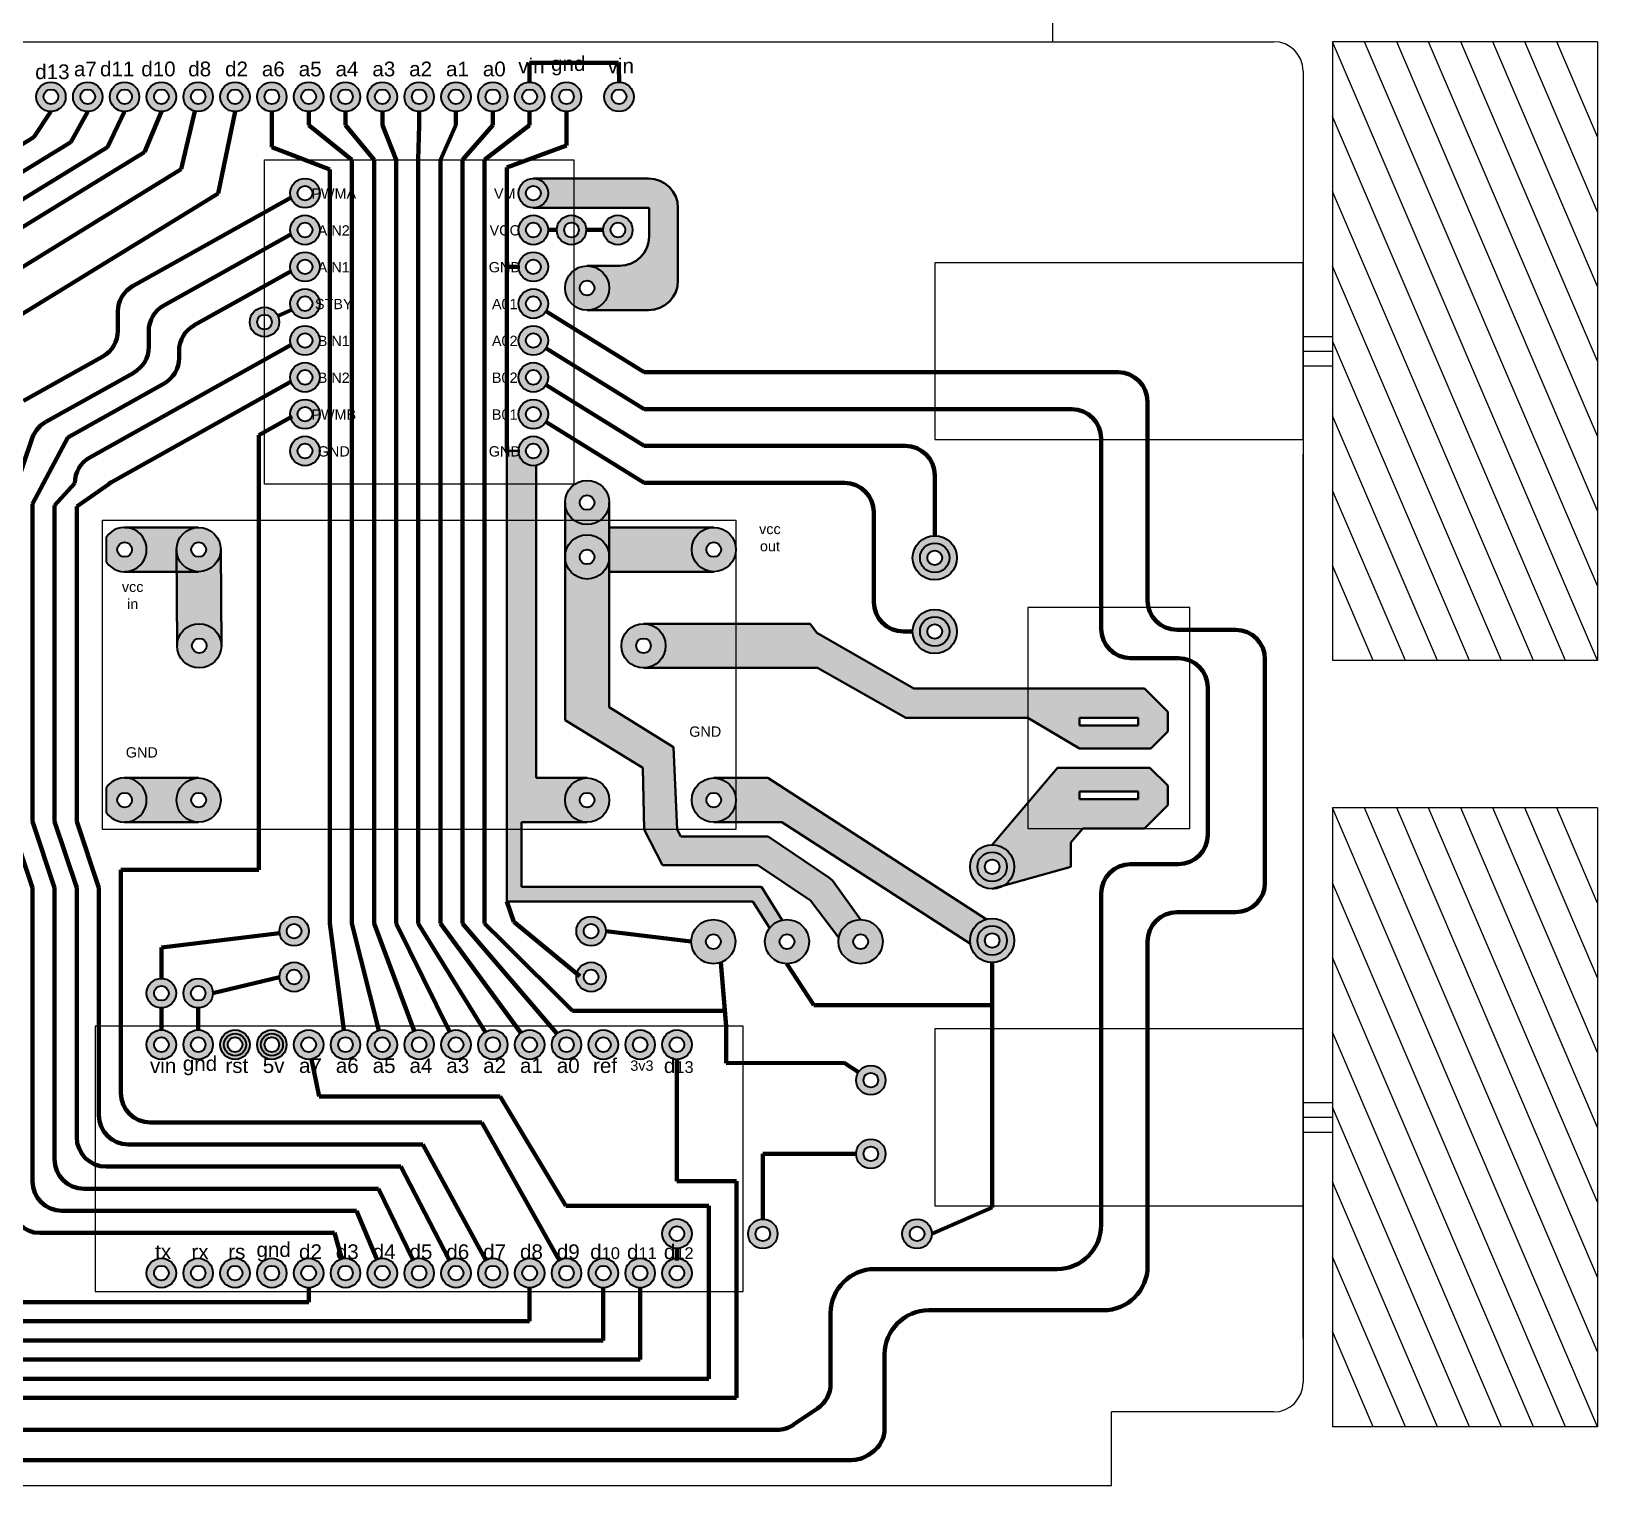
# Model space of a CAD drawing. Header units: millimetres. Extents: x 354 to 1075, y 97 to 298.
# Drawn here: x 790.2 to 896.5, y 96.8 to 195.6 of the extents above; entities that cross this region are included whole.
import ezdxf

# ---------------------------------------------------------------- set-up
doc = ezdxf.new("R2010")
doc.units = ezdxf.units.MM
for name, color, linetype, lineweight in [('alimentacion', 110, 'Continuous', 40), ('ribetes', 12, 'Continuous', 100), ('TALADRO', 210, 'Continuous', 35)]:
    doc.layers.add(name, color=color, linetype=linetype, lineweight=lineweight)
for name, color, linetype in [('motores', 160, 'Continuous'), ('placas', 80, 'Continuous'), ('ruedas', 160, 'Continuous')]:
    doc.layers.add(name, color=color, linetype=linetype)
doc.styles.get("Standard").update_dxf_attribs({"font": 'arial.ttf'})

msp = doc.modelspace()

# ---------------------------------------------------------------- hatches: boundary and pattern name
at = {"layer": 'alimentacion'}
h = msp.add_hatch(color=256, dxfattribs=at)
h.dxf.hatch_style = 1
h.paths.add_polyline_path([(834.08, 183.57, 0.414214), (832.08, 185.57), (827.01, 185.57), (827.01, 183.57), (832.12, 183.57), (832.12, 181.63, -0.414214), (830.12, 179.63), (827.91, 179.63, -0.414214), (829.41, 178.13, -0.414214), (827.91, 176.63), (829.87, 176.63), (832.08, 176.63, 0.414214), (834.08, 178.63)])
h.paths.add_polyline_path([(827.01, 185.57), (824.26, 185.57, -0.414214), (825.26, 184.57, -0.414214), (824.26, 183.57), (826.58, 183.57), (827.01, 183.57)])
h = msp.add_hatch(color=256, dxfattribs=at)
h.dxf.hatch_style = 1
h.paths.add_polyline_path([(824.45, 166.09, -0.46975), (823.26, 167.07), (822.45, 167.07), (822.45, 141.88), (822.45, 136.5), (839.17, 136.5), (840.3, 134.7, -0.173629), (841.16, 135.23), (839.76, 137.5), (823.45, 137.5), (823.45, 141.88), (827.91, 141.88, -0.414214), (826.41, 143.38, -0.414214), (827.91, 144.88), (824.45, 144.88)])
h = msp.add_hatch(color=256, dxfattribs=at)
h.dxf.hatch_style = 1
h.paths.add_polyline_path([(829.41, 163.57, 1), (826.41, 163.57, 1)])
h.paths.add_polyline_path([(827.41, 163.57, -1), (828.41, 163.57, -1)], flags=16)
h.paths.add_polyline_path([(829.41, 163.57, -1), (826.41, 163.57), (826.41, 159.88, -1), (829.41, 159.88)])
h.paths.add_polyline_path([(826.41, 159.88, 1), (829.41, 159.88, 1)])
h.paths.add_polyline_path([(828.41, 159.88, -1), (827.41, 159.88, -1)], flags=16)
h = msp.add_hatch(color=256, dxfattribs=at)
h.dxf.hatch_style = 1
h.paths.add_polyline_path([(801.54, 161.88), (796.51, 161.88, -1), (796.51, 158.88), (801.54, 158.88, -0.414214), (800.04, 160.38, -0.414214)])
h.paths.add_polyline_path([(795.29, 161.24), (795.29, 159.52, 3.16825)])
h.paths.add_polyline_path([(797.01, 160.38, -1), (796.01, 160.38, -1)], flags=16)
h.paths.add_polyline_path([(800.04, 160.38, 0.414214), (801.54, 158.88, 0.414214), (803.04, 160.38, 1)])
h.paths.add_polyline_path([(802.04, 160.38, -1), (801.04, 160.38, -1)], flags=16)
h.paths.add_polyline_path([(795.29, 144.24), (795.29, 142.52, 3.16825)])
h.paths.add_polyline_path([(797.01, 143.38, -1), (796.01, 143.38, -1)], flags=16)
h.paths.add_polyline_path([(801.54, 144.88), (796.51, 144.88, -1), (796.51, 141.88), (801.54, 141.88, -0.414214), (800.04, 143.38, -0.414214)])
h.paths.add_polyline_path([(800.04, 143.38, 0.414214), (801.54, 141.88, 0.414214), (803.04, 143.38, 1)])
h.paths.add_polyline_path([(802.04, 143.38, -1), (801.04, 143.38, -1)], flags=16)
h = msp.add_hatch(color=256, dxfattribs=at)
h.dxf.hatch_style = 1
h.paths.add_polyline_path([(838.01, 160.38, 1), (835.01, 160.38, 1)])
h.paths.add_polyline_path([(836.01, 160.38, -1), (837.01, 160.38, -1)], flags=16)
h.paths.add_polyline_path([(833.24, 153.85, 1), (830.24, 153.85, 1)])
h.paths.add_polyline_path([(831.24, 153.85, -1), (832.24, 153.85, -1)], flags=16)
h.paths.add_polyline_path([(826.41, 143.38, 1), (829.41, 143.38, 1)])
h.paths.add_polyline_path([(828.41, 143.38, -1), (827.41, 143.38, -1)], flags=16)
h.paths.add_polyline_path([(838.01, 143.38, 1), (835.01, 143.38, 1)])
h.paths.add_polyline_path([(836.01, 143.38, -1), (837.01, 143.38, -1)], flags=16)
h = msp.add_hatch(color=256, dxfattribs=at)
h.dxf.hatch_style = 1
h.paths.add_polyline_path([(835.01, 160.38, -0.414214), (836.51, 161.88), (829.41, 161.88), (829.41, 159.88), (829.41, 158.88), (836.51, 158.88, -0.414214)])
h = msp.add_hatch(color=256, dxfattribs=at)
h.dxf.hatch_style = 1
h.paths.add_polyline_path([(803.08, 153.87), (803.04, 160.4, -0.417974), (801.54, 158.88), (800.05, 158.88), (800.08, 153.83, -1)])
h.paths.add_polyline_path([(800.08, 153.85, 1), (803.08, 153.85, 1)])
h.paths.add_polyline_path([(802.08, 153.85, 1), (801.08, 153.85, 1)], flags=16)
h = msp.add_hatch(color=256, dxfattribs=at)
h.dxf.hatch_style = 1
h.paths.add_polyline_path([(829.41, 159.88, -1), (826.41, 159.88), (826.41, 148.8), (831.69, 145.56), (831.78, 141.38), (833.04, 138.96), (839.51, 138.96), (843.08, 136.56), (845.01, 134.04, -0.360652), (846.48, 135.27), (844.56, 137.91), (844.33, 138.13), (840.21, 140.9), (834.28, 140.9), (834.03, 141.38), (833.77, 146.96), (829.41, 149.69)])
h = msp.add_hatch(color=256, dxfattribs=at)
h.dxf.hatch_style = 1
h.paths.add_polyline_path([(843.51, 154.74), (843.05, 155.35), (831.74, 155.35, -0.414214), (833.24, 153.85, -0.414214), (831.74, 152.35), (843.56, 152.35), (849.55, 148.95), (857.83, 148.95), (861.33, 146.89), (866.18, 146.89), (867.33, 148.03), (867.33, 149.36), (865.74, 150.95), (857.83, 150.95), (850.08, 150.95)])
h.paths.add_polyline_path([(861.33, 148.95), (865.33, 148.95), (865.33, 148.45), (861.33, 148.45)], flags=16)
h = msp.add_hatch(color=256, dxfattribs=at)
h.dxf.hatch_style = 1
h.paths.add_polyline_path([(840.19, 144.88), (836.51, 144.88, -0.414214), (838.01, 143.38, -0.414214), (836.51, 141.88), (841.14, 141.88), (853.93, 133.62, -0.038962), (853.91, 133.85, -0.337974), (855.01, 135.3)])
h = msp.add_hatch(color=256, dxfattribs=at)
h.dxf.hatch_style = 1
h.paths.add_polyline_path([(861.57, 141.45), (865.74, 141.45), (867.33, 143.03), (867.33, 144.36), (866.12, 145.57), (859.84, 145.57), (855.41, 140.35, -0.414214), (856.91, 138.85, -0.261174), (856.19, 137.57), (860.74, 138.85), (860.74, 140.49)])
h.paths.add_polyline_path([(861.33, 143.45), (861.33, 143.95), (865.33, 143.95), (865.33, 143.45)], flags=16)
at = {"layer": 'TALADRO'}
h = msp.add_hatch(color=256, dxfattribs=at)
h.dxf.hatch_style = 1
h.paths.add_polyline_path([(792.51, 191.11, 1), (790.51, 191.11, 1)])
h.paths.add_polyline_path([(791.01, 191.11, -1), (792.01, 191.11, -1)], flags=16)
h = msp.add_hatch(color=256, dxfattribs=at)
h.dxf.hatch_style = 1
h.paths.add_polyline_path([(795.01, 191.11, 1), (793.01, 191.11, 1)])
h.paths.add_polyline_path([(793.51, 191.11, -1), (794.51, 191.11, -1)], flags=16)
h = msp.add_hatch(color=256, dxfattribs=at)
h.dxf.hatch_style = 1
h.paths.add_polyline_path([(797.51, 191.11, 1), (795.51, 191.11, 1)])
h.paths.add_polyline_path([(796.01, 191.11, -1), (797.01, 191.11, -1)], flags=16)
h = msp.add_hatch(color=256, dxfattribs=at)
h.dxf.hatch_style = 1
h.paths.add_polyline_path([(800.01, 191.11, 1), (798.01, 191.11, 1)])
h.paths.add_polyline_path([(798.51, 191.11, -1), (799.51, 191.11, -1)], flags=16)
h = msp.add_hatch(color=256, dxfattribs=at)
h.dxf.hatch_style = 1
h.paths.add_polyline_path([(802.51, 191.11, 1), (800.51, 191.11, 1)])
h.paths.add_polyline_path([(801.01, 191.11, -1), (802.01, 191.11, -1)], flags=16)
h = msp.add_hatch(color=256, dxfattribs=at)
h.dxf.hatch_style = 1
h.paths.add_polyline_path([(805.01, 191.11, 1), (803.01, 191.11, 1)])
h.paths.add_polyline_path([(803.51, 191.11, -1), (804.51, 191.11, -1)], flags=16)
h = msp.add_hatch(color=256, dxfattribs=at)
h.dxf.hatch_style = 1
h.paths.add_polyline_path([(807.51, 191.11, 1), (805.51, 191.11, 1)])
h.paths.add_polyline_path([(806.01, 191.11, -1), (807.01, 191.11, -1)], flags=16)
h = msp.add_hatch(color=256, dxfattribs=at)
h.dxf.hatch_style = 1
h.paths.add_polyline_path([(810.01, 191.11, 1), (808.01, 191.11, 1)])
h.paths.add_polyline_path([(808.51, 191.11, -1), (809.51, 191.11, -1)], flags=16)
h = msp.add_hatch(color=256, dxfattribs=at)
h.dxf.hatch_style = 1
h.paths.add_polyline_path([(812.51, 191.11, 1), (810.51, 191.11, 1)])
h.paths.add_polyline_path([(811.01, 191.11, -1), (812.01, 191.11, -1)], flags=16)
h = msp.add_hatch(color=256, dxfattribs=at)
h.dxf.hatch_style = 1
h.paths.add_polyline_path([(815.01, 191.11, 1), (813.01, 191.11, 1)])
h.paths.add_polyline_path([(813.51, 191.11, -1), (814.51, 191.11, -1)], flags=16)
h = msp.add_hatch(color=256, dxfattribs=at)
h.dxf.hatch_style = 1
h.paths.add_polyline_path([(817.51, 191.11, 1), (815.51, 191.11, 1)])
h.paths.add_polyline_path([(816.01, 191.11, -1), (817.01, 191.11, -1)], flags=16)
h = msp.add_hatch(color=256, dxfattribs=at)
h.dxf.hatch_style = 1
h.paths.add_polyline_path([(820.01, 191.11, 1), (818.01, 191.11, 1)])
h.paths.add_polyline_path([(818.51, 191.11, -1), (819.51, 191.11, -1)], flags=16)
h = msp.add_hatch(color=256, dxfattribs=at)
h.dxf.hatch_style = 1
h.paths.add_polyline_path([(822.51, 191.11, 1), (820.51, 191.11, 1)])
h.paths.add_polyline_path([(821.01, 191.11, -1), (822.01, 191.11, -1)], flags=16)
h = msp.add_hatch(color=256, dxfattribs=at)
h.dxf.hatch_style = 1
h.paths.add_polyline_path([(825.01, 191.11, 1), (823.01, 191.11, 1)])
h.paths.add_polyline_path([(823.51, 191.11, -1), (824.51, 191.11, -1)], flags=16)
h = msp.add_hatch(color=256, dxfattribs=at)
h.dxf.hatch_style = 1
h.paths.add_polyline_path([(827.51, 191.11, 1), (825.51, 191.11, 1)])
h.paths.add_polyline_path([(826.01, 191.11, -1), (827.01, 191.11, -1)], flags=16)
h = msp.add_hatch(color=256, dxfattribs=at)
h.dxf.hatch_style = 1
h.paths.add_polyline_path([(831.08, 191.11, 1), (829.08, 191.11, 1)])
h.paths.add_polyline_path([(829.58, 191.11, -1), (830.58, 191.11, -1)], flags=16)
h = msp.add_hatch(color=256, dxfattribs=at)
h.dxf.hatch_style = 1
h.paths.add_polyline_path([(809.76, 184.57, 1), (807.76, 184.57, 1)])
h.paths.add_polyline_path([(808.26, 184.57, -1), (809.26, 184.57, -1)], flags=16)
h = msp.add_hatch(color=256, dxfattribs=at)
h.dxf.hatch_style = 1
h.paths.add_polyline_path([(825.26, 184.57, 1), (823.26, 184.57, 1)])
h.paths.add_polyline_path([(823.76, 184.57, -1), (824.76, 184.57, -1)], flags=16)
h = msp.add_hatch(color=256, dxfattribs=at)
h.dxf.hatch_style = 1
h.paths.add_polyline_path([(809.76, 182.07, 1), (807.76, 182.07, 1)])
h.paths.add_polyline_path([(808.26, 182.07, -1), (809.26, 182.07, -1)], flags=16)
h = msp.add_hatch(color=256, dxfattribs=at)
h.dxf.hatch_style = 1
h.paths.add_polyline_path([(825.26, 182.07, 1), (823.26, 182.07, 1)])
h.paths.add_polyline_path([(823.76, 182.07, -1), (824.76, 182.07, -1)], flags=16)
h = msp.add_hatch(color=256, dxfattribs=at)
h.dxf.hatch_style = 1
h.paths.add_polyline_path([(827.85, 182.07, 1), (825.85, 182.07, 1)])
h.paths.add_polyline_path([(826.35, 182.07, -1), (827.35, 182.07, -1)], flags=16)
h = msp.add_hatch(color=256, dxfattribs=at)
h.dxf.hatch_style = 1
h.paths.add_polyline_path([(831, 182.07, 1), (829, 182.07, 1)])
h.paths.add_polyline_path([(829.5, 182.07, -1), (830.5, 182.07, -1)], flags=16)
h = msp.add_hatch(color=256, dxfattribs=at)
h.dxf.hatch_style = 1
h.paths.add_polyline_path([(809.76, 179.57, 1), (807.76, 179.57, 1)])
h.paths.add_polyline_path([(808.26, 179.57, -1), (809.26, 179.57, -1)], flags=16)
h = msp.add_hatch(color=256, dxfattribs=at)
h.dxf.hatch_style = 1
h.paths.add_polyline_path([(825.26, 179.57, 1), (823.26, 179.57, 1)])
h.paths.add_polyline_path([(823.76, 179.57, -1), (824.76, 179.57, -1)], flags=16)
h = msp.add_hatch(color=256, dxfattribs=at)
h.dxf.hatch_style = 1
h.paths.add_polyline_path([(827.01, 179.34), (827.01, 176.93, 0.61711), (829.41, 178.13, 0.61711)])
h.paths.add_polyline_path([(827.41, 178.13, -1), (828.41, 178.13, -1)], flags=16)
h.paths.add_polyline_path([(827.01, 179.34, 0.236774), (826.41, 178.13, 0.236774), (827.01, 176.93)])
h = msp.add_hatch(color=256, dxfattribs=at)
h.dxf.hatch_style = 1
h.paths.add_polyline_path([(809.76, 177.07, 1), (807.76, 177.07, 1)])
h.paths.add_polyline_path([(808.26, 177.07, -1), (809.26, 177.07, -1)], flags=16)
h = msp.add_hatch(color=256, dxfattribs=at)
h.dxf.hatch_style = 1
h.paths.add_polyline_path([(825.26, 177.07, 1), (823.26, 177.07, 1)])
h.paths.add_polyline_path([(823.76, 177.07, -1), (824.76, 177.07, -1)], flags=16)
h = msp.add_hatch(color=256, dxfattribs=at)
h.dxf.hatch_style = 1
h.paths.add_polyline_path([(807.01, 175.82, 1), (805.01, 175.82, 1)])
h.paths.add_polyline_path([(805.51, 175.82, -1), (806.51, 175.82, -1)], flags=16)
h = msp.add_hatch(color=256, dxfattribs=at)
h.dxf.hatch_style = 1
h.paths.add_polyline_path([(809.76, 174.57, 1), (807.76, 174.57, 1)])
h.paths.add_polyline_path([(808.26, 174.57, -1), (809.26, 174.57, -1)], flags=16)
h = msp.add_hatch(color=256, dxfattribs=at)
h.dxf.hatch_style = 1
h.paths.add_polyline_path([(825.26, 174.57, 1), (823.26, 174.57, 1)])
h.paths.add_polyline_path([(823.76, 174.57, -1), (824.76, 174.57, -1)], flags=16)
h = msp.add_hatch(color=256, dxfattribs=at)
h.dxf.hatch_style = 1
h.paths.add_polyline_path([(809.76, 172.07, 1), (807.76, 172.07, 1)])
h.paths.add_polyline_path([(808.26, 172.07, -1), (809.26, 172.07, -1)], flags=16)
h = msp.add_hatch(color=256, dxfattribs=at)
h.dxf.hatch_style = 1
h.paths.add_polyline_path([(825.26, 172.07, 1), (823.26, 172.07, 1)])
h.paths.add_polyline_path([(823.76, 172.07, -1), (824.76, 172.07, -1)], flags=16)
h = msp.add_hatch(color=256, dxfattribs=at)
h.dxf.hatch_style = 1
h.paths.add_polyline_path([(809.76, 169.57, 1), (807.76, 169.57, 1)])
h.paths.add_polyline_path([(808.26, 169.57, -1), (809.26, 169.57, -1)], flags=16)
h = msp.add_hatch(color=256, dxfattribs=at)
h.dxf.hatch_style = 1
h.paths.add_polyline_path([(825.26, 169.57, 1), (823.26, 169.57, 1)])
h.paths.add_polyline_path([(823.76, 169.57, -1), (824.76, 169.57, -1)], flags=16)
h = msp.add_hatch(color=256, dxfattribs=at)
h.dxf.hatch_style = 1
h.paths.add_polyline_path([(809.76, 167.07, 1), (807.76, 167.07, 1)])
h.paths.add_polyline_path([(808.26, 167.07, -1), (809.26, 167.07, -1)], flags=16)
h = msp.add_hatch(color=256, dxfattribs=at)
h.dxf.hatch_style = 1
h.paths.add_polyline_path([(825.26, 167.07, 1), (823.26, 167.07, 1)])
h.paths.add_polyline_path([(823.76, 167.07, -1), (824.76, 167.07, -1)], flags=16)
h = msp.add_hatch(color=256, dxfattribs=at)
h.dxf.hatch_style = 1
h.paths.add_polyline_path([(850.51, 159.82, -0.414214), (851.51, 160.82), (851.51, 161.32, 0.414214), (850.01, 159.82, 1), (853.01, 159.82, 0.414214), (851.51, 161.32), (851.51, 160.82, -0.414214), (852.51, 159.82, -1)])
h.paths.add_polyline_path([(852.51, 154.82, -1), (850.51, 154.82), (850.01, 154.82, 1), (853.01, 154.82, 1), (850.01, 154.82), (850.51, 154.82, -1)])
h = msp.add_hatch(color=256, dxfattribs=at)
h.dxf.hatch_style = 1
h.paths.add_polyline_path([(852.51, 159.82, 1), (850.51, 159.82, 1)])
h.paths.add_polyline_path([(852.01, 159.82, 1), (851.01, 159.82, 1)], flags=16)
h.paths.add_polyline_path([(852.51, 154.82, 1), (850.51, 154.82, 1)])
h.paths.add_polyline_path([(852.01, 154.82, 1), (851.01, 154.82, 1)], flags=16)
h = msp.add_hatch(color=256, dxfattribs=at)
h.dxf.hatch_style = 1
h.paths.add_polyline_path([(854.41, 138.85, -0.414214), (855.41, 139.85), (855.41, 140.35, 0.414214), (853.91, 138.85, 1), (856.91, 138.85, 0.414214), (855.41, 140.35), (855.41, 139.85, -0.414214), (856.41, 138.85, -1)])
h.paths.add_polyline_path([(856.41, 133.85, -1), (854.41, 133.85), (853.91, 133.85, 1), (856.91, 133.85, 1), (853.91, 133.85), (854.41, 133.85, -1)])
h = msp.add_hatch(color=256, dxfattribs=at)
h.dxf.hatch_style = 1
h.paths.add_polyline_path([(856.41, 138.85, 1), (854.41, 138.85, 1)])
h.paths.add_polyline_path([(855.91, 138.85, 1), (854.91, 138.85, 1)], flags=16)
h.paths.add_polyline_path([(856.41, 133.85, 1), (854.41, 133.85, 1)])
h.paths.add_polyline_path([(855.91, 133.85, 1), (854.91, 133.85, 1)], flags=16)
h = msp.add_hatch(color=256, dxfattribs=at)
h.dxf.hatch_style = 1
h.paths.add_polyline_path([(798.01, 130.27, 1), (800.01, 130.27, 1)])
h.paths.add_polyline_path([(799.51, 130.27, -1), (798.51, 130.27, -1)], flags=16)
h.paths.add_polyline_path([(802.51, 130.27, 1), (800.51, 130.27, 1)])
h.paths.add_polyline_path([(801.01, 130.27, -1), (802.01, 130.27, -1)], flags=16)
h.paths.add_polyline_path([(809.02, 131.37, 1), (807.02, 131.37, 1)])
h.paths.add_polyline_path([(808.52, 131.37, 1), (807.52, 131.37, 1)], flags=16)
h.paths.add_polyline_path([(807.02, 134.48, 1), (809.02, 134.48, 1)])
h.paths.add_polyline_path([(807.52, 134.48, -1), (808.52, 134.48, -1)], flags=16)
h.paths.add_polyline_path([(827.18, 134.48, 1), (829.18, 134.48, 1)])
h.paths.add_polyline_path([(827.68, 134.48, -1), (828.68, 134.48, -1)], flags=16)
h.paths.add_polyline_path([(827.18, 131.37, 1), (829.18, 131.37, 1)])
h.paths.add_polyline_path([(827.68, 131.37, 1), (828.68, 131.37, 1)], flags=16)
h = msp.add_hatch(color=256, dxfattribs=at)
h.dxf.hatch_style = 1
h.paths.add_polyline_path([(834.98, 133.77, 1), (837.98, 133.77, 1)])
h.paths.add_polyline_path([(836.98, 133.77, 1), (835.98, 133.77, 1)], flags=16)
h.paths.add_polyline_path([(842.98, 133.77, 1), (839.98, 133.77, 1)])
h.paths.add_polyline_path([(841.98, 133.77, 1), (840.98, 133.77, 1)], flags=16)
h.paths.add_polyline_path([(847.98, 133.77, 1), (844.98, 133.77, 1)])
h.paths.add_polyline_path([(846.98, 133.77, -1), (845.98, 133.77, -1)], flags=16)
h = msp.add_hatch(color=256, dxfattribs=at)
h.dxf.hatch_style = 1
h.paths.add_polyline_path([(800.01, 126.78, 1), (798.01, 126.78, 1)])
h.paths.add_polyline_path([(799.51, 126.78, 1), (798.51, 126.78, 1)], flags=16)
h = msp.add_hatch(color=256, dxfattribs=at)
h.dxf.hatch_style = 1
h.paths.add_polyline_path([(802.51, 126.78, 1), (800.51, 126.78, 1)])
h.paths.add_polyline_path([(802.01, 126.78, 1), (801.01, 126.78, 1)], flags=16)
h = msp.add_hatch(color=256, dxfattribs=at)
h.dxf.hatch_style = 1
h.paths.add_polyline_path([(805.01, 126.78, 1), (803.01, 126.78, 1)])
h.paths.add_polyline_path([(804.51, 126.78, 1), (803.51, 126.78, 1)], flags=16)
h = msp.add_hatch(color=256, dxfattribs=at)
h.dxf.hatch_style = 1
h.paths.add_polyline_path([(807.51, 126.78, 1), (805.51, 126.78, 1)])
h.paths.add_polyline_path([(807.01, 126.78, 1), (806.01, 126.78, 1)], flags=16)
h = msp.add_hatch(color=256, dxfattribs=at)
h.dxf.hatch_style = 1
h.paths.add_polyline_path([(810.01, 126.78, 1), (808.01, 126.78, 1)])
h.paths.add_polyline_path([(809.51, 126.78, 1), (808.51, 126.78, 1)], flags=16)
h = msp.add_hatch(color=256, dxfattribs=at)
h.dxf.hatch_style = 1
h.paths.add_polyline_path([(812.51, 126.78, 1), (810.51, 126.78, 1)])
h.paths.add_polyline_path([(812.01, 126.78, 1), (811.01, 126.78, 1)], flags=16)
h = msp.add_hatch(color=256, dxfattribs=at)
h.dxf.hatch_style = 1
h.paths.add_polyline_path([(815.01, 126.78, 1), (813.01, 126.78, 1)])
h.paths.add_polyline_path([(814.51, 126.78, 1), (813.51, 126.78, 1)], flags=16)
h = msp.add_hatch(color=256, dxfattribs=at)
h.dxf.hatch_style = 1
h.paths.add_polyline_path([(817.51, 126.78, 1), (815.51, 126.78, 1)])
h.paths.add_polyline_path([(817.01, 126.78, 1), (816.01, 126.78, 1)], flags=16)
h = msp.add_hatch(color=256, dxfattribs=at)
h.dxf.hatch_style = 1
h.paths.add_polyline_path([(820.01, 126.78, 1), (818.01, 126.78, 1)])
h.paths.add_polyline_path([(819.51, 126.78, 1), (818.51, 126.78, 1)], flags=16)
h = msp.add_hatch(color=256, dxfattribs=at)
h.dxf.hatch_style = 1
h.paths.add_polyline_path([(822.51, 126.78, 1), (820.51, 126.78, 1)])
h.paths.add_polyline_path([(822.01, 126.78, 1), (821.01, 126.78, 1)], flags=16)
h = msp.add_hatch(color=256, dxfattribs=at)
h.dxf.hatch_style = 1
h.paths.add_polyline_path([(825.01, 126.78, 1), (823.01, 126.78, 1)])
h.paths.add_polyline_path([(824.51, 126.78, 1), (823.51, 126.78, 1)], flags=16)
h = msp.add_hatch(color=256, dxfattribs=at)
h.dxf.hatch_style = 1
h.paths.add_polyline_path([(827.51, 126.78, 1), (825.51, 126.78, 1)])
h.paths.add_polyline_path([(827.01, 126.78, 1), (826.01, 126.78, 1)], flags=16)
h = msp.add_hatch(color=256, dxfattribs=at)
h.dxf.hatch_style = 1
h.paths.add_polyline_path([(830.01, 126.78, 1), (828.01, 126.78, 1)])
h.paths.add_polyline_path([(829.51, 126.78, 1), (828.51, 126.78, 1)], flags=16)
h = msp.add_hatch(color=256, dxfattribs=at)
h.dxf.hatch_style = 1
h.paths.add_polyline_path([(832.51, 126.78, 1), (830.51, 126.78, 1)])
h.paths.add_polyline_path([(832.01, 126.78, 1), (831.01, 126.78, 1)], flags=16)
h = msp.add_hatch(color=256, dxfattribs=at)
h.dxf.hatch_style = 1
h.paths.add_polyline_path([(835.01, 126.78, 1), (833.01, 126.78, 1)])
h.paths.add_polyline_path([(834.51, 126.78, 1), (833.51, 126.78, 1)], flags=16)
h = msp.add_hatch(color=256, dxfattribs=at)
h.dxf.hatch_style = 1
h.paths.add_polyline_path([(848.17, 124.37, 1), (846.17, 124.37, 1)])
h.paths.add_polyline_path([(847.67, 124.37, 1), (846.67, 124.37, 1)], flags=16)
h = msp.add_hatch(color=256, dxfattribs=at)
h.dxf.hatch_style = 1
h.paths.add_polyline_path([(848.17, 119.37, 1), (846.17, 119.37, 1)])
h.paths.add_polyline_path([(847.67, 119.37, 1), (846.67, 119.37, 1)], flags=16)
h = msp.add_hatch(color=256, dxfattribs=at)
h.dxf.hatch_style = 1
h.paths.add_polyline_path([(835.01, 113.95, 1), (833.01, 113.95, 1)])
h.paths.add_polyline_path([(834.51, 113.95, 1), (833.51, 113.95, 1)], flags=16)
h = msp.add_hatch(color=256, dxfattribs=at)
h.dxf.hatch_style = 1
h.paths.add_polyline_path([(840.84, 113.94, 1), (838.84, 113.94, 1)])
h.paths.add_polyline_path([(840.34, 113.94, 1), (839.34, 113.94, 1)], flags=16)
h = msp.add_hatch(color=256, dxfattribs=at)
h.dxf.hatch_style = 1
h.paths.add_polyline_path([(851.31, 113.94, 1), (849.31, 113.94, 1)])
h.paths.add_polyline_path([(850.81, 113.94, 1), (849.81, 113.94, 1)], flags=16)
h = msp.add_hatch(color=256, dxfattribs=at)
h.dxf.hatch_style = 1
h.paths.add_polyline_path([(800.01, 111.28, 1), (798.01, 111.28, 1)])
h.paths.add_polyline_path([(799.51, 111.28, 1), (798.51, 111.28, 1)], flags=16)
h = msp.add_hatch(color=256, dxfattribs=at)
h.dxf.hatch_style = 1
h.paths.add_polyline_path([(802.51, 111.28, 1), (800.51, 111.28, 1)])
h.paths.add_polyline_path([(802.01, 111.28, 1), (801.01, 111.28, 1)], flags=16)
h = msp.add_hatch(color=256, dxfattribs=at)
h.dxf.hatch_style = 1
h.paths.add_polyline_path([(805.01, 111.28, 1), (803.01, 111.28, 1)])
h.paths.add_polyline_path([(804.51, 111.28, 1), (803.51, 111.28, 1)], flags=16)
h = msp.add_hatch(color=256, dxfattribs=at)
h.dxf.hatch_style = 1
h.paths.add_polyline_path([(807.51, 111.28, 1), (805.51, 111.28, 1)])
h.paths.add_polyline_path([(807.01, 111.28, 1), (806.01, 111.28, 1)], flags=16)
h = msp.add_hatch(color=256, dxfattribs=at)
h.dxf.hatch_style = 1
h.paths.add_polyline_path([(810.01, 111.28, 1), (808.01, 111.28, 1)])
h.paths.add_polyline_path([(809.51, 111.28, 1), (808.51, 111.28, 1)], flags=16)
h = msp.add_hatch(color=256, dxfattribs=at)
h.dxf.hatch_style = 1
h.paths.add_polyline_path([(812.51, 111.28, 1), (810.51, 111.28, 1)])
h.paths.add_polyline_path([(812.01, 111.28, 1), (811.01, 111.28, 1)], flags=16)
h = msp.add_hatch(color=256, dxfattribs=at)
h.dxf.hatch_style = 1
h.paths.add_polyline_path([(815.01, 111.28, 1), (813.01, 111.28, 1)])
h.paths.add_polyline_path([(814.51, 111.28, 1), (813.51, 111.28, 1)], flags=16)
h = msp.add_hatch(color=256, dxfattribs=at)
h.dxf.hatch_style = 1
h.paths.add_polyline_path([(817.51, 111.28, 1), (815.51, 111.28, 1)])
h.paths.add_polyline_path([(817.01, 111.28, 1), (816.01, 111.28, 1)], flags=16)
h = msp.add_hatch(color=256, dxfattribs=at)
h.dxf.hatch_style = 1
h.paths.add_polyline_path([(820.01, 111.28, 1), (818.01, 111.28, 1)])
h.paths.add_polyline_path([(819.51, 111.28, 1), (818.51, 111.28, 1)], flags=16)
h = msp.add_hatch(color=256, dxfattribs=at)
h.dxf.hatch_style = 1
h.paths.add_polyline_path([(822.51, 111.28, 1), (820.51, 111.28, 1)])
h.paths.add_polyline_path([(822.01, 111.28, 1), (821.01, 111.28, 1)], flags=16)
h = msp.add_hatch(color=256, dxfattribs=at)
h.dxf.hatch_style = 1
h.paths.add_polyline_path([(825.01, 111.28, 1), (823.01, 111.28, 1)])
h.paths.add_polyline_path([(824.51, 111.28, 1), (823.51, 111.28, 1)], flags=16)
h = msp.add_hatch(color=256, dxfattribs=at)
h.dxf.hatch_style = 1
h.paths.add_polyline_path([(827.51, 111.28, 1), (825.51, 111.28, 1)])
h.paths.add_polyline_path([(827.01, 111.28, 1), (826.01, 111.28, 1)], flags=16)
h = msp.add_hatch(color=256, dxfattribs=at)
h.dxf.hatch_style = 1
h.paths.add_polyline_path([(830.01, 111.28, 1), (828.01, 111.28, 1)])
h.paths.add_polyline_path([(829.51, 111.28, 1), (828.51, 111.28, 1)], flags=16)
h = msp.add_hatch(color=256, dxfattribs=at)
h.dxf.hatch_style = 1
h.paths.add_polyline_path([(832.51, 111.28, 1), (830.51, 111.28, 1)])
h.paths.add_polyline_path([(832.01, 111.28, 1), (831.01, 111.28, 1)], flags=16)
h = msp.add_hatch(color=256, dxfattribs=at)
h.dxf.hatch_style = 1
h.paths.add_polyline_path([(835.01, 111.28, 1), (833.01, 111.28, 1)])
h.paths.add_polyline_path([(834.51, 111.28, 1), (833.51, 111.28, 1)], flags=16)

# ---------------------------------------------------------------- linework, layer by layer
for p, q in [((859.53, 194.85), (859.53, 215.51)), ((758.51, 194.85), (874.51, 194.85)), ((876.51, 192.85), (876.51, 136.85)), ((876.51, 174.85), (878.51, 174.85)), ((876.51, 173.85), (878.51, 173.85)), ((876.51, 172.85), (878.51, 172.85)), ((876.51, 136.85), (876.51, 166.85)), ((876.51, 106.85), (876.51, 136.85)), ((876.51, 136.85), (876.51, 106.85)), ((876.51, 122.85), (878.51, 122.85)), ((876.51, 121.85), (878.51, 121.85)), ((876.51, 120.85), (878.51, 120.85)), ((876.51, 106.85), (876.51, 103.85)), ((863.51, 96.85), (863.51, 101.85)), ((874.51, 101.85), (863.51, 101.85)), ((769.51, 96.85), (863.51, 96.85))]:
    msp.add_line(p, q)
for centre, start, end in [((874.51, 192.85), 0, 90), ((874.51, 103.85), 270, 0)]:
    msp.add_arc(centre, 2, start, end)
at = {"layer": 'alimentacion'}
for p, q in [((824.26, 185.57), (827.05, 185.57)), ((832.08, 185.57), (827.05, 185.57)), ((824.26, 183.57), (826.58, 183.57)), ((826.58, 183.57), (832.12, 183.57)), ((832.12, 183.57), (832.12, 181.63)), ((834.08, 178.63), (834.08, 183.57)), ((827.91, 179.63), (830.12, 179.63)), ((827.91, 176.63), (829.87, 176.63)), ((829.87, 176.63), (832.08, 176.63)), ((823.26, 167.07), (822.45, 167.07)), ((822.45, 167.07), (822.45, 141.88)), ((824.45, 144.88), (824.45, 166.09)), ((826.41, 163.57), (826.41, 159.88)), ((829.41, 159.88), (829.41, 163.57)), ((796.51, 161.88), (801.54, 161.88)), ((836.51, 161.88), (829.41, 161.88)), ((800.08, 153.85), (800.04, 160.38)), ((803.08, 153.85), (803.04, 160.38)), ((826.41, 159.88), (826.41, 148.8)), ((829.41, 159.88), (829.41, 149.69)), ((796.51, 158.88), (801.54, 158.88)), ((836.51, 158.88), (829.41, 158.88)), ((831.74, 155.35), (843.05, 155.35)), ((843.05, 155.35), (843.51, 154.74)), ((850.08, 150.95), (843.51, 154.74)), ((831.74, 152.35), (843.56, 152.35)), ((849.55, 148.95), (843.56, 152.35)), ((850.08, 150.95), (857.83, 150.95)), ((857.83, 150.95), (865.74, 150.95)), ((867.33, 149.36), (865.74, 150.95)), ((833.77, 146.96), (829.41, 149.69)), ((849.55, 148.95), (857.83, 148.95)), ((857.83, 148.95), (861.33, 146.89)), ((861.33, 148.45), (861.33, 148.95)), ((861.33, 148.95), (865.33, 148.95)), ((865.33, 148.45), (865.33, 148.95)), ((867.33, 149.36), (867.33, 148.03)), ((826.41, 148.8), (831.69, 145.56)), ((861.33, 148.45), (865.33, 148.45)), ((866.18, 146.89), (867.33, 148.03)), ((834.03, 141.38), (833.77, 146.96)), ((861.33, 146.89), (866.18, 146.89)), ((796.51, 144.88), (801.54, 144.88)), ((827.91, 144.88), (824.45, 144.88)), ((831.69, 145.56), (831.78, 141.38)), ((836.51, 144.88), (840.19, 144.88)), ((855.01, 135.3), (840.19, 144.88)), ((855.41, 140.35), (859.84, 145.57)), ((859.84, 145.57), (866.12, 145.57)), ((867.33, 144.36), (866.12, 145.57)), ((861.33, 143.45), (861.33, 143.95)), ((861.33, 143.95), (865.33, 143.95)), ((865.33, 143.45), (865.33, 143.95)), ((867.33, 143.03), (867.33, 144.36)), ((861.33, 143.45), (865.33, 143.45)), ((865.74, 141.45), (867.33, 143.03)), ((801.54, 141.88), (796.51, 141.88)), ((822.45, 141.88), (822.45, 136.5)), ((827.91, 141.88), (823.45, 141.88)), ((823.45, 137.5), (823.45, 141.88)), ((836.51, 141.88), (841.14, 141.88)), ((853.93, 133.62), (841.14, 141.88)), ((860.74, 140.49), (861.57, 141.45)), ((861.57, 141.45), (865.74, 141.45)), ((833.04, 138.96), (831.78, 141.38)), ((834.28, 140.9), (834.03, 141.38)), ((834.28, 140.9), (840.21, 140.9)), ((844.33, 138.13), (840.21, 140.9)), ((860.74, 138.85), (860.74, 140.49)), ((833.04, 138.96), (839.51, 138.96)), ((843.08, 136.56), (839.51, 138.96)), ((855.41, 137.35), (860.74, 138.85)), ((839.76, 137.5), (823.45, 137.5)), ((841.16, 135.23), (839.76, 137.5)), ((844.56, 137.91), (844.33, 138.13)), ((846.48, 135.27), (844.56, 137.91)), ((839.17, 136.5), (822.45, 136.5)), ((840.3, 134.7), (839.17, 136.5)), ((845.01, 134.04), (843.08, 136.56))]:
    msp.add_line(p, q, dxfattribs=at)
for centre, start, end in [((832.08, 183.57), 0, 90), ((830.12, 181.63), 270, 0), ((832.08, 178.63), 270, 0)]:
    msp.add_arc(centre, 2, start, end, dxfattribs=at)
at = {"layer": 'motores'}
for p, q in [((876.51, 179.85), (851.51, 179.85)), ((851.51, 179.85), (851.51, 167.85)), ((876.51, 167.85), (876.51, 179.85)), ((851.51, 167.85), (876.51, 167.85)), ((851.51, 127.85), (851.51, 115.85)), ((876.51, 127.85), (851.51, 127.85)), ((876.51, 115.85), (876.51, 127.85)), ((851.51, 115.85), (876.51, 115.85))]:
    msp.add_line(p, q, dxfattribs=at)
at = {"layer": 'placas'}
for p, q in [((806.01, 186.82), (827.01, 186.82)), ((806.01, 164.82), (806.01, 186.82)), ((827.01, 186.82), (827.01, 164.82)), ((827.01, 164.82), (806.01, 164.82)), ((795.01, 162.38), (838.01, 162.38)), ((795.01, 141.38), (795.01, 162.38)), ((838.01, 162.38), (838.01, 141.38)), ((868.83, 156.45), (857.83, 156.45)), ((857.83, 156.45), (857.83, 141.45)), ((868.83, 141.45), (868.83, 156.45)), ((857.83, 141.45), (868.83, 141.45)), ((838.01, 141.38), (795.01, 141.38)), ((838.51, 128.03), (794.51, 128.03)), ((794.51, 128.03), (794.51, 110.03)), ((838.51, 110.03), (838.51, 128.03)), ((794.51, 110.03), (838.51, 110.03))]:
    msp.add_line(p, q, dxfattribs=at)
at = {"layer": 'ribetes'}
for p, q in [((824.01, 192.11), (824.01, 193.42)), ((824.01, 193.42), (830.04, 193.42)), ((830.04, 193.42), (830.08, 192.38)), ((830.08, 192.38), (830.08, 192.11)), ((790.36, 188.38), (791.51, 190.11)), ((792.86, 188.04), (794.01, 190.11)), ((795.36, 187.69), (796.51, 190.11)), ((797.86, 187.35), (799.01, 190.11)), ((800.36, 186.19), (801.29, 190.13)), ((802.86, 184.55), (804.01, 190.11)), ((806.51, 190.11), (806.51, 187.68)), ((809.01, 190.11), (809.01, 189.19)), ((811.51, 190.11), (811.51, 189.19)), ((814.01, 190.11), (814.01, 189.19)), ((816.51, 190.11), (816.51, 189.19)), ((819.01, 190.11), (819.01, 189.19)), ((821.51, 190.11), (821.51, 189.19)), ((824.01, 190.11), (824.01, 189.19)), ((826.51, 190.11), (826.51, 187.8)), ((790.36, 188.38), (778.2, 180.92)), ((811.95, 186.82), (809.01, 189.19)), ((813.45, 186.82), (811.51, 189.19)), ((814.95, 186.82), (814.01, 189.19)), ((816.45, 186.82), (816.51, 189.19)), ((817.95, 186.82), (819.01, 189.19)), ((819.45, 186.82), (821.51, 189.19)), ((820.95, 186.82), (824.01, 189.19)), ((792.86, 188.04), (779.7, 179.96)), ((795.36, 187.69), (781.2, 179)), ((797.86, 187.35), (782.7, 178.04)), ((810.45, 186.18), (806.51, 187.68)), ((822.45, 186.3), (826.51, 187.8)), ((800.36, 186.19), (784.2, 176.26)), ((810.45, 135), (810.45, 186.18)), ((811.95, 135), (811.95, 186.82)), ((813.45, 135), (813.45, 186.82)), ((814.95, 135), (814.95, 186.82)), ((816.45, 135), (816.45, 186.82)), ((817.95, 135), (817.95, 186.82)), ((819.45, 135), (819.45, 186.82)), ((820.95, 135), (820.95, 186.82)), ((822.45, 186.3), (822.45, 167.07)), ((802.86, 184.55), (785.7, 174.01)), ((807.81, 184.28), (797.09, 178.27)), ((825.26, 182.07), (825.85, 182.07)), ((827.85, 182.07), (829, 182.07)), ((807.81, 181.78), (799.18, 176.94)), ((807.81, 179.28), (801.23, 175.6)), ((823.26, 179.57), (822.45, 179.57)), ((796.06, 176.53), (796.06, 175.23)), ((806.93, 176.24), (807.85, 176.66)), ((798.15, 175.2), (798.15, 174.13)), ((795.04, 173.48), (789.66, 170.47)), ((807.81, 174.28), (794.16, 166.63)), ((800.21, 173.85), (800.21, 173.39)), ((797.13, 172.38), (791.16, 169.04)), ((799.19, 171.64), (792.66, 167.98)), ((807.81, 171.78), (795.66, 164.97)), ((807.89, 169.41), (805.63, 168.14)), ((805.63, 155.17), (805.63, 168.14)), ((790.18, 167.73), (788.76, 163.6)), ((792.66, 167.98), (790.26, 163.48)), ((791.76, 163.37), (793.13, 164.89)), ((793.26, 163.31), (795.66, 164.97)), ((790.26, 141.92), (790.26, 163.48)), ((791.76, 141.92), (791.76, 163.37)), ((793.26, 141.92), (793.26, 163.31)), ((805.63, 155.17), (805.63, 138.64)), ((790.26, 137.42), (788.76, 141.92)), ((791.76, 137.42), (790.26, 141.92)), ((793.26, 137.42), (791.76, 141.92)), ((794.76, 137.42), (793.26, 141.92)), ((796.26, 123.5), (796.26, 138.64)), ((805.63, 138.64), (796.26, 138.64)), ((790.26, 117.5), (790.26, 137.42)), ((791.76, 119), (791.76, 137.42)), ((793.26, 120.5), (793.26, 137.42)), ((794.76, 122), (794.76, 137.42)), ((822.93, 135.12), (822.45, 136.5)), ((827.41, 131.43), (822.93, 135.12)), ((807.02, 134.35), (799.01, 133.37)), ((811.39, 127.78), (810.45, 135)), ((813.77, 127.75), (811.95, 135)), ((816.16, 127.72), (813.45, 135)), ((818.57, 127.68), (814.95, 135)), ((820.99, 127.64), (816.45, 135)), ((823.42, 127.59), (817.95, 135)), ((825.86, 127.54), (819.45, 135)), ((822.19, 133.77), (820.95, 135)), ((829.18, 134.48), (834.98, 133.77)), ((799.01, 131.27), (799.01, 133.37)), ((822.19, 133.77), (826.91, 129.08)), ((836.98, 132.35), (837.35, 128.03)), ((843.31, 129.47), (841.48, 132.27)), ((855.41, 132.35), (855.41, 129.47)), ((802.51, 130.27), (807.02, 131.37)), ((799.01, 129.27), (799.01, 127.78)), ((801.5, 129.27), (801.51, 127.78)), ((826.91, 129.08), (837.26, 129.08)), ((843.31, 129.47), (855.41, 129.47)), ((855.41, 129.47), (855.41, 115.72)), ((837.35, 128.03), (837.35, 125.52)), ((809.72, 123.25), (809.21, 125.8)), ((834.01, 125.78), (834.01, 117.51)), ((837.35, 125.52), (845.36, 125.54)), ((845.36, 125.54), (846.33, 124.92)), ((822.01, 123.25), (809.72, 123.25)), ((826.47, 115.83), (822.01, 123.25)), ((820.76, 121.5), (798.26, 121.5)), ((826.02, 112.16), (820.76, 121.5)), ((816.76, 120), (796.76, 120)), ((821.04, 112.16), (816.76, 120)), ((839.84, 114.94), (839.84, 119.37)), ((846.17, 119.37), (839.84, 119.37)), ((815.26, 118.5), (795.26, 118.5)), ((818.55, 112.17), (815.26, 118.5)), ((813.76, 117), (793.76, 117)), ((816.08, 112.19), (813.76, 117)), ((834.01, 117.51), (838.06, 117.51)), ((838.06, 117.51), (838.06, 102.81)), ((812.26, 115.5), (792.26, 115.5)), ((813.63, 112.21), (812.26, 115.5)), ((836.17, 115.83), (826.47, 115.83)), ((836.17, 104.11), (836.17, 115.83)), ((855.41, 115.72), (851.31, 113.94)), ((810.76, 114), (790.76, 114)), ((811.25, 112.25), (810.76, 114)), ((834.01, 112.12), (834.01, 112.95)), ((809.01, 110.3), (809.01, 109.31)), ((824.01, 110.28), (824.01, 108.01)), ((829.01, 110.28), (829.01, 106.71)), ((831.51, 110.28), (831.51, 105.41)), ((809.01, 109.31), (785.7, 109.31)), ((824.01, 108.01), (784.2, 108.01)), ((829.01, 106.71), (782.7, 106.71)), ((831.51, 105.41), (781.2, 105.41)), ((836.17, 104.11), (779.7, 104.11)), ((809.01, 102.81), (778.2, 102.81)), ((809.01, 102.81), (838.06, 102.81))]:
    msp.add_line(p, q, dxfattribs=at)
at = {"layer": 'ribetes', "lineweight": 158}
for p, q in [((831.78, 172.41), (825.11, 176.55)), ((831.78, 169.91), (825.11, 174.05)), ((831.78, 172.41), (863.96, 172.41)), ((831.78, 167.41), (825.11, 171.55)), ((865.96, 156.93), (865.96, 170.41)), ((831.78, 169.91), (860.81, 169.91)), ((831.78, 164.91), (825.11, 169.05)), ((831.78, 167.41), (849.51, 167.41)), ((862.81, 155.01), (862.81, 167.91)), ((831.78, 164.91), (845.38, 164.91)), ((851.51, 161.32), (851.51, 165.41)), ((847.38, 156.82), (847.38, 162.91)), ((850.01, 154.82), (849.38, 154.82)), ((867.96, 154.93), (871.93, 154.93)), ((864.81, 153.01), (868.05, 153.01)), ((873.93, 152.93), (873.93, 137.77)), ((870.05, 151.01), (870.05, 141.03)), ((864.81, 139.03), (868.05, 139.03)), ((862.81, 114.55), (862.81, 137.03)), ((867.96, 135.77), (871.93, 135.77)), ((865.96, 111.75), (865.96, 133.77)), ((847.44, 111.55), (859.81, 111.55)), ((844.44, 103.75), (844.44, 108.55)), ((851.11, 108.75), (862.96, 108.75)), ((848.11, 100.75), (848.11, 105.75)), ((841.93, 100.99), (843.56, 102.09)), ((777.69, 100.64), (840.81, 100.64)), ((846.99, 98.93), (847.23, 99.1)), ((775.31, 98.59), (845.86, 98.59))]:
    msp.add_line(p, q, dxfattribs=at)
at = {"layer": 'ribetes'}
for centre, start, end in [((798.06, 176.53), 119.2616, 180), ((800.15, 175.2), 119.2616, 180), ((802.21, 173.85), 119.2616, 180), ((794.06, 175.23), 299.2616, 360), ((796.15, 174.13), 299.2616, 360), ((798.21, 173.39), 299.2616, 0), ((792.13, 167.29), 119.2616, 167.4129), ((795.13, 164.89), 119.2616, 180), ((796.63, 163.23), 119.2616, 130.0831), ((798.26, 123.5), 180, 270), ((796.76, 122), 180, 270), ((795.26, 120.5), 180, 270), ((793.76, 119), 180, 270), ((792.26, 117.5), 180, 270), ((790.76, 116), 180, 270)]:
    msp.add_arc(centre, 2, start, end, dxfattribs=at)
at = {"layer": 'ribetes', "lineweight": 158}
for centre, radius, start, end in [((863.96, 170.41), 2, 0, 90), ((860.81, 167.91), 2, 0, 90), ((849.51, 165.41), 2, 0, 90), ((845.38, 162.91), 2, 0, 90), ((849.38, 156.82), 2, 180, 270), ((867.96, 156.93), 2, 180, 270), ((864.81, 155.01), 2, 180, 270), ((871.93, 152.93), 2, 0, 90), ((868.05, 151.01), 2, 0, 90), ((868.05, 141.03), 2, 270, 0), ((864.81, 137.03), 2, 90, 180), ((871.93, 137.77), 2, 270, 0), ((867.96, 133.77), 2, 90, 180), ((859.81, 114.55), 3, 270, 0), ((862.96, 111.75), 3, 270, 360), ((847.44, 108.55), 3, 90, 180), ((851.11, 105.75), 3, 90, 180), ((842.44, 103.75), 2, 304.1135, 0), ((840.81, 102.64), 2, 270, 304.1135), ((846.11, 100.75), 2, 304.1135, 0), ((845.86, 100.59), 2, 270, 304.1135)]:
    msp.add_arc(centre, radius, start, end, dxfattribs=at)
at = {"layer": 'ruedas'}
for p, q in [((896.51, 194.85), (878.51, 194.85)), ((878.51, 194.85), (878.51, 152.85)), ((896.51, 152.85), (878.51, 194.85)), ((896.51, 157.93), (880.69, 194.85)), ((896.51, 163), (882.87, 194.85)), ((896.51, 168.08), (885.04, 194.85)), ((896.51, 173.16), (887.22, 194.85)), ((896.51, 178.24), (889.39, 194.85)), ((896.51, 183.31), (891.57, 194.85)), ((896.51, 188.39), (893.75, 194.85)), ((896.51, 194.85), (896.51, 152.85)), ((894.34, 152.85), (878.51, 189.77)), ((892.16, 152.85), (878.51, 184.69)), ((889.99, 152.85), (878.51, 179.62)), ((887.81, 152.85), (878.51, 174.54)), ((885.63, 152.85), (878.51, 169.46)), ((883.46, 152.85), (878.51, 164.39)), ((881.28, 152.85), (878.51, 159.31)), ((896.51, 152.85), (878.51, 152.85)), ((896.51, 142.85), (878.51, 142.85)), ((878.51, 142.85), (878.51, 100.85)), ((896.51, 100.85), (878.51, 142.85)), ((896.51, 105.93), (880.69, 142.85)), ((896.51, 111), (882.87, 142.85)), ((896.51, 116.08), (885.04, 142.85)), ((896.51, 121.16), (887.22, 142.85)), ((896.51, 126.24), (889.39, 142.85)), ((896.51, 131.31), (891.57, 142.85)), ((896.51, 136.39), (893.75, 142.85)), ((896.51, 142.85), (896.51, 100.85)), ((894.34, 100.85), (878.51, 137.77)), ((892.16, 100.85), (878.51, 132.69)), ((889.99, 100.85), (878.51, 127.62)), ((887.81, 100.85), (878.51, 122.54)), ((885.63, 100.85), (878.51, 117.46)), ((883.46, 100.85), (878.51, 112.39)), ((881.28, 100.85), (878.51, 107.31)), ((896.51, 100.85), (878.51, 100.85))]:
    msp.add_line(p, q, dxfattribs=at)
at = {"layer": 'TALADRO'}
for p, q in [((795.29, 159.52), (795.29, 161.24)), ((795.29, 142.52), (795.29, 144.24))]:
    msp.add_line(p, q, dxfattribs=at)
for centre, radius in [((791.51, 191.11), 1), ((791.51, 191.11), 0.5), ((794.01, 191.11), 1), ((794.01, 191.11), 0.5), ((796.51, 191.11), 1), ((796.51, 191.11), 0.5), ((799.01, 191.11), 1), ((799.01, 191.11), 0.5), ((801.51, 191.11), 1), ((801.51, 191.11), 0.5), ((804.01, 191.11), 1), ((804.01, 191.11), 0.5), ((806.51, 191.11), 1), ((806.51, 191.11), 0.5), ((809.01, 191.11), 1), ((809.01, 191.11), 0.5), ((811.51, 191.11), 1), ((811.51, 191.11), 0.5), ((814.01, 191.11), 1), ((814.01, 191.11), 0.5), ((816.51, 191.11), 1), ((816.51, 191.11), 0.5), ((819.01, 191.11), 1), ((819.01, 191.11), 0.5), ((821.51, 191.11), 1), ((821.51, 191.11), 0.5), ((824.01, 191.11), 1), ((824.01, 191.11), 0.5), ((826.51, 191.11), 1), ((826.51, 191.11), 0.5), ((830.08, 191.11), 1), ((830.08, 191.11), 0.5), ((808.76, 184.57), 1), ((808.76, 184.57), 0.5), ((824.26, 184.57), 1), ((824.26, 184.57), 0.5), ((808.76, 182.07), 1), ((824.26, 182.07), 1), ((826.85, 182.07), 1), ((830, 182.07), 1), ((808.76, 182.07), 0.5), ((824.26, 182.07), 0.5), ((826.85, 182.07), 0.5), ((830, 182.07), 0.5), ((808.76, 179.57), 1), ((808.76, 179.57), 0.5), ((824.26, 179.57), 1), ((824.26, 179.57), 0.5), ((827.91, 178.13), 1.5), ((808.76, 177.07), 1), ((824.26, 177.07), 1), ((827.91, 178.13), 0.5), ((806.01, 175.82), 1), ((808.76, 177.07), 0.5), ((824.26, 177.07), 0.5), ((806.01, 175.82), 0.5), ((808.76, 174.57), 1), ((824.26, 174.57), 1), ((808.76, 174.57), 0.5), ((824.26, 174.57), 0.5), ((808.76, 172.07), 1), ((808.76, 172.07), 0.5), ((824.26, 172.07), 1), ((824.26, 172.07), 0.5), ((808.76, 169.57), 1), ((824.26, 169.57), 1), ((808.76, 169.57), 0.5), ((824.26, 169.57), 0.5), ((808.76, 167.07), 1), ((824.26, 167.07), 1), ((808.76, 167.07), 0.5), ((824.26, 167.07), 0.5), ((827.91, 163.57), 1.5), ((827.91, 163.57), 0.5), ((801.54, 160.38), 1.5), ((836.51, 160.38), 1.5), ((796.51, 160.38), 0.5), ((801.54, 160.38), 0.5), ((827.91, 159.88), 1.5), ((836.51, 160.38), 0.5), ((851.51, 159.82), 1.5), ((851.51, 159.82), 1), ((827.91, 159.88), 0.5), ((851.51, 159.82), 0.5), ((851.51, 154.82), 1.5), ((801.58, 153.85), 1.5), ((831.74, 153.85), 1.5), ((851.51, 154.82), 1), ((851.51, 154.82), 0.5), ((801.58, 153.85), 0.5), ((831.74, 153.85), 0.5), ((801.54, 143.38), 1.5), ((827.91, 143.38), 1.5), ((836.51, 143.38), 1.5), ((796.51, 143.38), 0.5), ((801.54, 143.38), 0.5), ((827.91, 143.38), 0.5), ((836.51, 143.38), 0.5), ((855.41, 138.85), 1.5), ((855.41, 138.85), 1), ((855.41, 138.85), 0.5), ((808.02, 134.48), 1), ((828.18, 134.48), 1), ((836.48, 133.77), 1.5), ((841.48, 133.77), 1.5), ((846.48, 133.77), 1.5), ((855.41, 133.85), 1.5), ((808.02, 134.48), 0.5), ((828.18, 134.48), 0.5), ((836.48, 133.77), 0.5), ((841.48, 133.77), 0.5), ((846.48, 133.77), 0.5), ((855.41, 133.85), 1), ((855.41, 133.85), 0.5), ((808.02, 131.37), 1), ((808.02, 131.37), 0.5), ((828.18, 131.37), 1), ((828.18, 131.37), 0.5), ((799.01, 130.27), 1), ((801.51, 130.27), 1), ((799.01, 130.27), 0.5), ((801.51, 130.27), 0.5), ((799.01, 126.78), 1), ((799.01, 126.78), 1), ((801.51, 126.78), 1), ((804.01, 126.78), 1), ((806.51, 126.78), 1), ((809.01, 126.78), 1), ((811.51, 126.78), 1), ((814.01, 126.78), 1), ((816.51, 126.78), 1), ((819.01, 126.78), 1), ((821.51, 126.78), 1), ((824.01, 126.78), 1), ((826.51, 126.78), 1), ((829.01, 126.78), 1), ((831.51, 126.78), 1), ((834.01, 126.78), 1), ((799.01, 126.78), 0.5), ((799.01, 126.78), 0.5), ((801.51, 126.78), 0.5), ((804.01, 126.78), 0.75), ((804.01, 126.78), 0.5), ((804.01, 126.78), 0.5), ((806.51, 126.78), 0.75), ((806.51, 126.78), 0.5), ((806.51, 126.78), 0.5), ((809.01, 126.78), 0.5), ((811.51, 126.78), 0.5), ((814.01, 126.78), 0.5), ((816.51, 126.78), 0.5), ((819.01, 126.78), 0.5), ((821.51, 126.78), 0.5), ((824.01, 126.78), 0.5), ((826.51, 126.78), 0.5), ((829.01, 126.78), 0.5), ((831.51, 126.78), 0.5), ((834.01, 126.78), 0.5), ((847.17, 124.37), 1), ((847.17, 124.37), 0.5), ((847.17, 119.37), 1), ((847.17, 119.37), 0.5), ((834.01, 113.95), 1), ((839.84, 113.94), 1), ((850.31, 113.94), 1), ((834.01, 113.95), 0.5), ((839.84, 113.94), 0.5), ((850.31, 113.94), 0.5), ((799.01, 111.28), 1), ((799.01, 111.28), 0.5), ((801.51, 111.28), 1), ((801.51, 111.28), 0.5), ((804.01, 111.28), 1), ((804.01, 111.28), 0.5), ((806.51, 111.28), 1), ((806.51, 111.28), 0.5), ((809.01, 111.28), 1), ((809.01, 111.28), 0.5), ((811.51, 111.28), 1), ((811.51, 111.28), 0.5), ((814.01, 111.28), 1), ((814.01, 111.28), 0.5), ((816.51, 111.28), 1), ((816.51, 111.28), 0.5), ((819.01, 111.28), 1), ((819.01, 111.28), 0.5), ((821.51, 111.28), 1), ((821.51, 111.28), 0.5), ((824.01, 111.28), 1), ((824.01, 111.28), 0.5), ((826.51, 111.28), 1), ((826.51, 111.28), 0.5), ((829.01, 111.28), 1), ((829.01, 111.28), 0.5), ((831.51, 111.28), 1), ((831.51, 111.28), 0.5), ((834.01, 111.28), 1), ((834.01, 111.28), 0.5)]:
    msp.add_circle(centre, radius, dxfattribs=at)
for centre in [(796.51, 160.38), (796.51, 143.38)]:
    msp.add_arc(centre, 1.5, 215.0347, 144.9653, dxfattribs=at)

# ---------------------------------------------------------------- texts
at = {"layer": 'placas', "attachment_point": 5}
for s, insert, char_height in [('d11', (796.01, 192.99), 1), ('d10', (798.81, 192.99), 1), ('d8', (801.61, 192.99), 1), ('d2', (804.11, 192.99), 1), ('vin', (824.13, 193.21), 1), ('gnd', (826.63, 193.21), 1), ('vin', (830.2, 193.21), 1), ('d13', (791.61, 192.8), 1), ('a7', (793.85, 192.99), 1), ('a6', (806.61, 192.99), 1), ('a5', (809.11, 192.99), 1), ('a4', (811.61, 192.99), 1), ('a3', (814.11, 192.99), 1), ('a2', (816.61, 192.99), 1), ('a1', (819.11, 192.99), 1), ('a0', (821.61, 192.99), 1), ('PWMA', (810.71, 184.54), 0.7), ('VM', (822.32, 184.54), 0.7), ('AIN2', (810.71, 182.04), 0.7), ('VCC', (822.32, 182.04), 0.7), ('AIN1', (810.71, 179.54), 0.7), ('GND', (822.32, 179.54), 0.7), ('STBY', (810.71, 177.04), 0.7), ('A01', (822.32, 177.04), 0.7), ('BIN1', (810.71, 174.54), 0.7), ('A02', (822.32, 174.54), 0.7), ('BIN2', (810.71, 172.04), 0.7), ('B02', (822.32, 172.04), 0.7), ('PWMB', (810.71, 169.54), 0.7), ('B01', (822.32, 169.54), 0.7), ('GND', (810.71, 167.04), 0.7), ('GND', (822.32, 167.04), 0.7), ('vcc out', (840.32, 161.19), 0.7), ('vcc in', (797.06, 157.27), 0.7), ('GND', (835.93, 148.02), 0.7), ('GND', (797.68, 146.61), 0.7), ('vin', (799.13, 125.35), 1), ('gnd', (801.63, 125.35), 1), ('rst', (804.13, 125.35), 1), ('5v', (806.63, 125.35), 1), ('a7', (809.13, 125.35), 1), ('a6', (811.63, 125.35), 1), ('a5', (814.13, 125.35), 1), ('a4', (816.63, 125.35), 1), ('a3', (819.13, 125.35), 1), ('a2', (821.63, 125.35), 1), ('a1', (824.13, 125.35), 1), ('a0', (826.63, 125.35), 1), ('ref', (829.13, 125.35), 1), ('3v3', (831.63, 125.35), 0.7), ('d{\\H0.8x;13}', (834.13, 125.35), 1), ('tx', (799.13, 112.72), 1), ('rx', (801.63, 112.72), 1), ('rs', (804.13, 112.72), 1), ('gnd', (806.63, 112.72), 1), ('d2', (809.13, 112.72), 1), ('d3', (811.63, 112.72), 1), ('d4', (814.13, 112.72), 1), ('d5', (816.63, 112.72), 1), ('d6', (819.13, 112.72), 1), ('d7', (821.63, 112.72), 1), ('d8', (824.13, 112.72), 1), ('d9', (826.63, 112.72), 1), ('d{\\H0.8x;10}', (829.13, 112.72), 1), ('d{\\H0.8x;11}', (831.63, 112.72), 1), ('d{\\H0.8x;12}', (834.13, 112.72), 1)]:
    msp.add_mtext_dynamic_manual_height_columns(s, width=2.2173, gutter_width=12.5, heights=[0], dxfattribs=dict(at, insert=insert, char_height=char_height))

doc.saveas('drawing.dxf')
